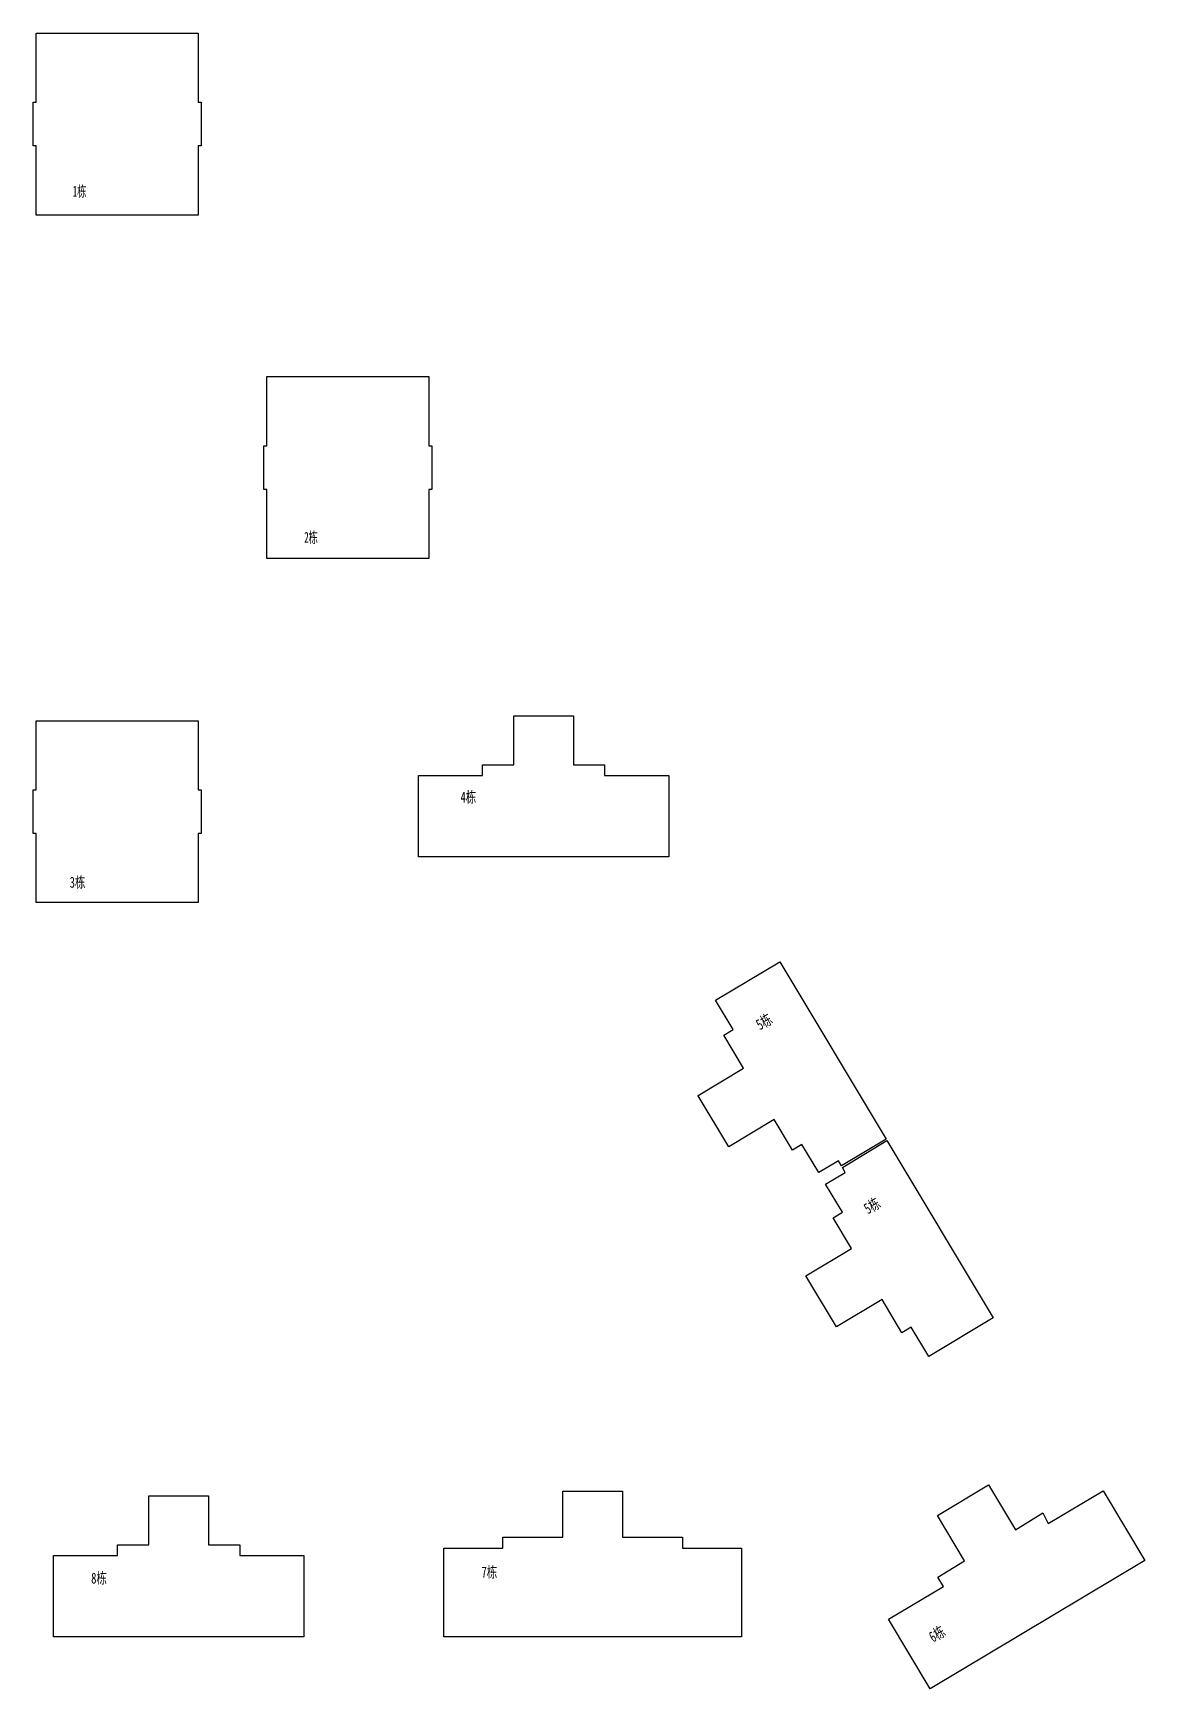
# Model space of a CAD drawing. Header units: inches. Extents: x 5 to 311, y 1 to 457.
import ezdxf

# ---------------------------------------------------------------- set-up
doc = ezdxf.new("R2010")
doc.units = ezdxf.units.IN
doc.header["$MEASUREMENT"] = 0
doc.layers.add('A01-Z-ZH-PLAN-道路系统_设计区$0$Z_0_NUMB(楼号)', color=62, linetype='Continuous')
doc.layers.add('Z_0_DESG(设计建筑)', color=3, linetype='Continuous')
doc.styles.add('A01-Z-ZH-PLAN-道路系统_设计区$0$黑体', font='simhei.ttf', dxfattribs={"width": 0.6})
doc.styles.add('MtXpl_', font='simhei.ttf')

msp = doc.modelspace()

# ---------------------------------------------------------------- linework, layer by layer
at = {"layer": 'Z_0_DESG(设计建筑)', "ltscale": 0.002}
for points in [[(5.94, 425.58), (5.14, 425.58), (5.14, 437.58), (5.94, 437.58), (5.94, 456.58), (50.54, 456.58), (50.54, 437.58), (51.34, 437.58), (51.34, 425.58), (50.54, 425.58), (50.54, 406.58), (5.94, 406.58)], [(69.34, 331.18), (68.54, 331.18), (68.54, 343.18), (69.34, 343.18), (69.34, 362.18), (113.94, 362.18), (113.94, 343.18), (114.74, 343.18), (114.74, 331.18), (113.94, 331.18), (113.94, 312.18), (69.34, 312.18)], [(51.34, 248.58), (51.34, 236.58), (50.54, 236.58), (50.54, 217.58), (5.94, 217.58), (5.94, 236.58), (5.24, 236.58), (5.14, 236.58), (5.14, 248.58), (5.94, 248.58), (5.94, 267.58), (50.54, 267.58), (50.54, 248.58)], [(197.57, 182.68), (192.74, 190.74), (210.42, 201.32), (239.58, 152.58), (227.31, 145.24), (226.49, 146.61), (221.08, 143.38), (216.46, 151.1), (213.89, 149.56), (208.86, 157.97), (196.33, 150.47), (187.93, 164.5), (187.91, 164.55), (200.44, 172.04), (194.99, 181.14)], [(227.57, 144.81), (239.84, 152.15), (269, 103.41), (251.33, 92.83), (246.5, 100.9), (243.92, 99.36), (238.48, 108.45), (225.95, 100.96), (217.53, 115.03), (230.06, 122.53), (225.03, 130.94), (227.6, 132.48), (222.98, 140.2), (228.39, 143.43)], [(10.74, 38.08), (28.34, 38.08), (28.34, 41.08), (36.94, 41.08), (36.94, 54.48), (53.34, 54.48), (53.34, 41.08), (61.94, 41.08), (61.94, 38.08), (79.54, 38.08), (79.54, 15.78), (10.74, 15.78)]]:
    msp.add_lwpolyline(points, close=True, dxfattribs=at)
at = {"layer": 'Z_0_DESG(设计建筑)', "linetype": 'Continuous', "ltscale": 0.006}
for points in [[(179.84, 252.48), (179.84, 230.18), (111.04, 230.18), (111.04, 252.48), (128.64, 252.48), (128.64, 255.48), (137.24, 255.48), (137.24, 268.88), (153.64, 268.88), (153.64, 255.48), (162.24, 255.48), (162.24, 252.48)], [(150.74, 43.18), (150.74, 55.78), (167.14, 55.78), (167.14, 43.18), (183.64, 43.18), (183.64, 40.18), (199.84, 40.18), (199.84, 15.78), (118.04, 15.78), (118.04, 40.18), (134.24, 40.18), (134.24, 43.18)]]:
    msp.add_lwpolyline(points, close=True, dxfattribs=at)
at = {"layer": 'Z_0_DESG(设计建筑)'}
msp.add_lwpolyline([(253.69, 49.15), (267.76, 57.57), (275.16, 45.21), (282.64, 49.84), (284.18, 46.88), (299.28, 55.92), (310.73, 36.78), (251.69, 1.46), (240.24, 20.59), (255.35, 29.63), (253.81, 32.2), (261.19, 36.62), (253.69, 49.15)], dxfattribs=at)

# ---------------------------------------------------------------- texts
at = {"layer": 'A01-Z-ZH-PLAN-道路系统_设计区$0$Z_0_NUMB(楼号)', "style": 'MtXpl_', "width": 0.6}
for s, p in [('1栋', (16.03, 411.62)), ('2栋', (79.66, 316.48))]:
    msp.add_text(s, height=3, dxfattribs=at).set_placement(p)
at = {"layer": 'A01-Z-ZH-PLAN-道路系统_设计区$0$Z_0_NUMB(楼号)', "ltscale": 0.002, "style": 'A01-Z-ZH-PLAN-道路系统_设计区$0$黑体', "width": 0.7}
for s, p in [('4栋', (122.64, 245.1)), ('3栋', (15.2, 221.68)), ('8栋', (21.11, 30.4)), ('7栋', (128.41, 32.04))]:
    msp.add_text(s, height=3, dxfattribs=at).set_placement(p)
for s, rotation, p in [('5栋', 30.8927, (204.97, 182.45)), ('5栋', 30.8927, (234.63, 131.87)), ('6栋', 30.8928, (252.52, 14.15))]:
    msp.add_text(s, height=3, rotation=rotation, dxfattribs=at).set_placement(p)

doc.saveas('drawing.dxf')
